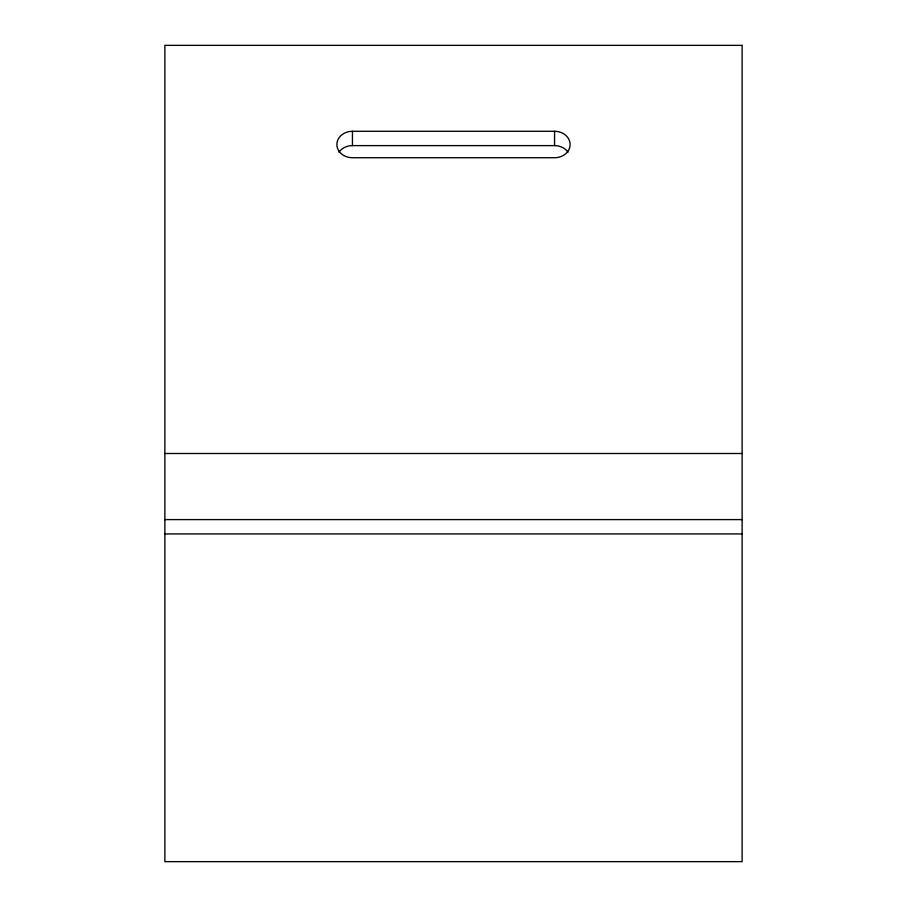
<?xml version="1.0" encoding="UTF-8"?>
<svg xmlns="http://www.w3.org/2000/svg" width="907" height="907" viewBox="0 0 907 907"><rect width="100%" height="100%" fill="white"/><g stroke="black" fill="none" stroke-linecap="round" stroke-linejoin="round"><path stroke-width="1.36" d="M352.438 131.288L554.562 131.288A15.544 13.22 0 0 1 570.118 144.508A15.544 13.22 0 0 1 554.562 157.727L352.438 157.727A15.544 13.22 0 0 1 336.882 144.508A15.544 13.22 0 0 1 352.438 131.288L352.438 145.608A15.544 13.22 0 0 0 338.969 152.217M352.438 145.608L554.562 145.608A15.544 13.22 0 0 1 568.031 152.217M164.881 453.5L742.119 453.5M164.881 519.598L742.119 519.598M164.881 533.928L742.119 533.928M554.562 131.288L554.562 145.608M742.119 45.35L164.881 45.35L164.881 861.65L742.119 861.65L742.119 45.35"/></g></svg>
